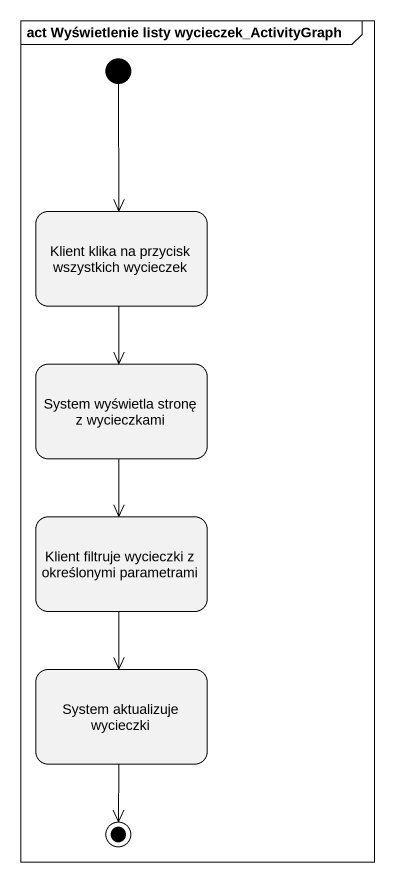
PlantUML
@startuml
mainframe act Wyświetlenie listy wycieczek_ActivityGraph
hide empty description
state "Klient klika na przycisk wszystkich wycieczek" as Klient_klika_na_przycisk
state "System wyświetla stronę z wycieczkami" as System_wyświetla_stronę_z
state "Klient filtruje wycieczki z określonymi parametrami" as Klient_filtruje_wycieczki_z
state "System aktualizuje wycieczki" as System_aktualizuje_wycieczki
[*] --> Klient_klika_na_przycisk
Klient_klika_na_przycisk --> System_wyświetla_stronę_z
System_wyświetla_stronę_z --> Klient_filtruje_wycieczki_z
Klient_filtruje_wycieczki_z --> System_aktualizuje_wycieczki
System_aktualizuje_wycieczki --> [*]
@enduml
